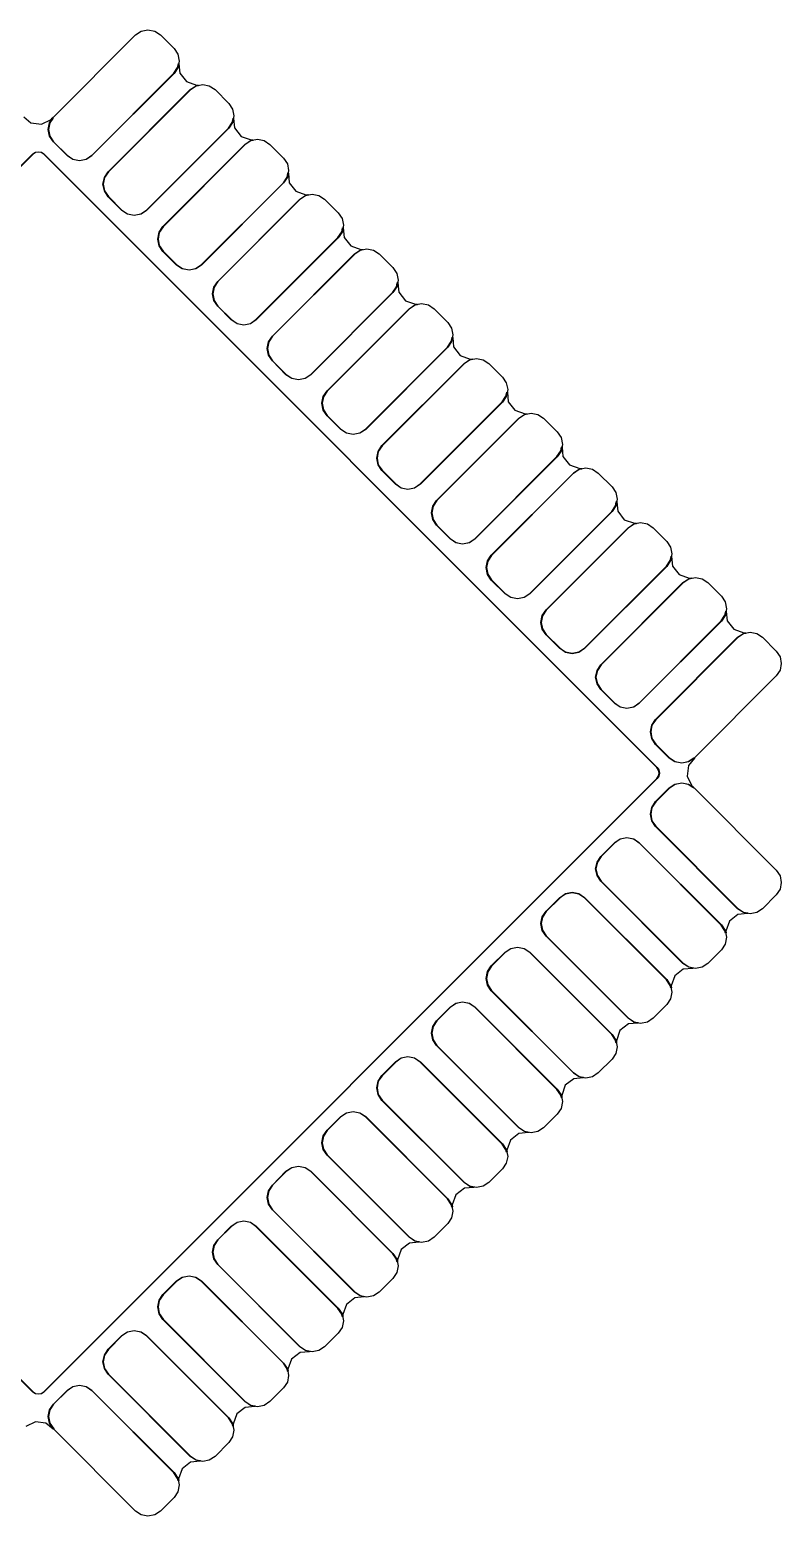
# Model space of a CAD drawing. Extents: x -27 to 356, y -111 to 35.
# Drawn here: x 259.37 to 264.22, y 18.73 to 28.32 of the extents above; entities that cross this region are included whole.
import ezdxf

# ---------------------------------------------------------------- set-up
doc = ezdxf.new("R2010")
doc.units = 0
doc.layers.add('BLACK', color=7, linetype='CONTINUOUS')

msp = doc.modelspace()

# ---------------------------------------------------------------- linework, layer by layer
at = {"layer": 'BLACK', "linetype": 'CONTINUOUS'}
for p, q in [((260.049, 28.2898), (260.086, 28.3144)), ((260.086, 28.3144), (260.129, 28.3231)), ((260.129, 28.3231), (260.173, 28.3144)), ((260.173, 28.3144), (260.21, 28.2898)), ((259.519, 27.7595), (260.049, 28.2898)), ((260.21, 28.2898), (260.298, 28.2014)), ((260.298, 28.2014), (260.323, 28.1646)), ((260.323, 28.1646), (260.331, 28.1212)), ((260.331, 28.1212), (260.323, 28.0778)), ((259.767, 27.5122), (260.297, 28.0422)), ((260.298, 28.0409), (259.768, 27.5106)), ((260.297, 28.0422), (260.321, 28.0785)), ((260.323, 28.0778), (260.298, 28.0409)), ((260.321, 28.0785), (260.326, 28.1042)), ((260.326, 28.1042), (260.327, 28.1057)), ((260.327, 28.1057), (260.329, 28.1053)), ((260.329, 28.1053), (260.33, 28.104)), ((260.33, 28.104), (260.335, 28.0429)), ((260.335, 28.0429), (260.378, 27.9882)), ((259.872, 27.406), (260.403, 27.9363)), ((260.404, 27.9347), (259.874, 27.4047)), ((260.378, 27.9882), (260.443, 27.9651)), ((260.403, 27.9363), (260.44, 27.9609)), ((260.44, 27.959), (260.404, 27.9347)), ((260.44, 27.9609), (260.483, 27.9695)), ((260.455, 27.962), (260.44, 27.959)), ((260.443, 27.9651), (260.455, 27.9659)), ((260.455, 27.9659), (260.457, 27.9651)), ((260.457, 27.9631), (260.455, 27.962)), ((260.457, 27.9651), (260.457, 27.9631)), ((260.483, 27.9695), (260.526, 27.9609)), ((260.526, 27.9609), (260.563, 27.9363)), ((260.563, 27.9363), (260.652, 27.8479)), ((260.652, 27.8479), (260.676, 27.8111)), ((259.327, 27.7614), (259.373, 27.723)), ((259.442, 27.7144), (259.505, 27.7444)), ((259.494, 27.7227), (259.519, 27.7595)), ((259.515, 27.7506), (259.496, 27.7219)), ((259.505, 27.7444), (259.512, 27.753)), ((259.512, 27.753), (259.514, 27.7537)), ((259.514, 27.7537), (259.516, 27.7524)), ((259.516, 27.7524), (259.515, 27.7506)), ((260.674, 27.725), (260.679, 27.7506)), ((260.676, 27.8111), (260.685, 27.7676)), ((260.685, 27.7676), (260.676, 27.7242)), ((260.679, 27.7506), (260.681, 27.7521)), ((260.681, 27.7521), (260.683, 27.7518)), ((260.683, 27.7518), (260.683, 27.7504)), ((260.683, 27.7504), (260.689, 27.6893)), ((259.373, 27.723), (259.442, 27.7144)), ((259.486, 27.6793), (259.494, 27.7227)), ((259.494, 27.6358), (259.486, 27.6793)), ((259.496, 27.7219), (259.488, 27.6793)), ((259.488, 27.6793), (259.496, 27.6366)), ((260.12, 27.1586), (260.65, 27.6887)), ((260.652, 27.6874), (260.121, 27.1571)), ((260.65, 27.6887), (260.674, 27.725)), ((260.676, 27.7242), (260.652, 27.6874)), ((260.689, 27.6893), (260.731, 27.6347)), ((259.519, 27.599), (259.494, 27.6358)), ((259.496, 27.6366), (259.52, 27.6003)), ((259.607, 27.5106), (259.519, 27.599)), ((259.52, 27.6003), (259.609, 27.5122)), ((260.226, 27.0524), (260.756, 27.5827)), ((260.758, 27.5812), (260.228, 27.0511)), ((260.731, 27.6347), (260.797, 27.6116)), ((260.756, 27.5827), (260.793, 27.6073)), ((260.794, 27.6055), (260.758, 27.5812)), ((260.793, 27.6073), (260.837, 27.616)), ((260.809, 27.6084), (260.794, 27.6055)), ((260.797, 27.6116), (260.808, 27.6124)), ((260.808, 27.6124), (260.81, 27.6115)), ((260.81, 27.6095), (260.809, 27.6084)), ((260.81, 27.6115), (260.81, 27.6095)), ((260.837, 27.616), (260.88, 27.6073)), ((260.88, 27.6073), (260.917, 27.5827)), ((260.917, 27.5827), (261.005, 27.4943)), ((255.427, 23.5611), (259.386, 27.5209)), ((259.388, 27.5193), (255.428, 23.5598)), ((259.386, 27.5209), (259.403, 27.5319)), ((259.404, 27.53), (259.388, 27.5193)), ((259.403, 27.5319), (259.422, 27.5358)), ((259.422, 27.5338), (259.404, 27.53)), ((259.422, 27.5358), (259.442, 27.5319)), ((259.441, 27.53), (259.422, 27.5338)), ((259.457, 27.5193), (259.441, 27.53)), ((259.442, 27.5319), (259.458, 27.5209)), ((263.417, 23.5598), (259.457, 27.5193)), ((259.458, 27.5209), (263.418, 23.5611)), ((259.644, 27.486), (259.607, 27.5106)), ((259.609, 27.5122), (259.645, 27.4879)), ((259.688, 27.4774), (259.644, 27.486)), ((259.645, 27.4879), (259.688, 27.4794)), ((259.688, 27.4794), (259.73, 27.4879)), ((259.731, 27.486), (259.688, 27.4774)), ((259.73, 27.4879), (259.767, 27.5122)), ((259.768, 27.5106), (259.731, 27.486)), ((261.005, 27.4943), (261.03, 27.4575)), ((261.03, 27.4575), (261.038, 27.4141)), ((259.839, 27.3257), (259.848, 27.3691)), ((259.85, 27.3684), (259.841, 27.3257)), ((259.848, 27.3691), (259.872, 27.406)), ((259.874, 27.4047), (259.85, 27.3684)), ((261.004, 27.3351), (261.028, 27.3714)), ((261.03, 27.3707), (261.005, 27.3338)), ((261.028, 27.3714), (261.033, 27.3971)), ((261.038, 27.4141), (261.03, 27.3707)), ((261.033, 27.3971), (261.034, 27.3986)), ((261.034, 27.3986), (261.036, 27.3982)), ((261.036, 27.3982), (261.037, 27.3969)), ((261.037, 27.3969), (261.042, 27.3358)), ((259.848, 27.2823), (259.839, 27.3257)), ((259.841, 27.3257), (259.85, 27.283)), ((259.872, 27.2454), (259.848, 27.2823)), ((259.85, 27.283), (259.874, 27.2467)), ((260.474, 26.8051), (261.004, 27.3351)), ((261.005, 27.3338), (260.475, 26.8035)), ((261.042, 27.3358), (261.085, 27.2811)), ((261.085, 27.2811), (261.15, 27.258)), ((261.11, 27.2292), (261.147, 27.2538)), ((261.147, 27.2538), (261.19, 27.2624)), ((261.162, 27.2549), (261.147, 27.2519)), ((261.15, 27.258), (261.162, 27.2588)), ((261.162, 27.2588), (261.164, 27.2579)), ((261.164, 27.256), (261.162, 27.2549)), ((261.164, 27.2579), (261.164, 27.256)), ((261.19, 27.2624), (261.234, 27.2538)), ((261.234, 27.2538), (261.27, 27.2292)), ((259.961, 27.1571), (259.872, 27.2454)), ((259.874, 27.2467), (259.962, 27.1586)), ((259.962, 27.1586), (259.998, 27.1343)), ((260.084, 27.1343), (260.12, 27.1586)), ((260.58, 26.6988), (261.11, 27.2292)), ((261.111, 27.2276), (260.581, 26.6976)), ((261.147, 27.2519), (261.111, 27.2276)), ((261.27, 27.2292), (261.359, 27.1408)), ((259.998, 27.1324), (259.961, 27.1571)), ((259.998, 27.1343), (260.041, 27.1258)), ((260.041, 27.1238), (259.998, 27.1324)), ((260.041, 27.1258), (260.084, 27.1343)), ((260.085, 27.1324), (260.041, 27.1238)), ((260.121, 27.1571), (260.085, 27.1324)), ((261.359, 27.1408), (261.383, 27.104)), ((261.383, 27.104), (261.392, 27.0605)), ((260.193, 26.9721), (260.201, 27.0156)), ((260.201, 26.9287), (260.193, 26.9721)), ((260.203, 27.0148), (260.195, 26.9721)), ((260.195, 26.9721), (260.203, 26.9295)), ((260.201, 27.0156), (260.226, 27.0524)), ((260.228, 27.0511), (260.203, 27.0148)), ((260.827, 26.4515), (261.357, 26.9816)), ((261.359, 26.9803), (260.828, 26.4499)), ((261.357, 26.9816), (261.382, 27.0179)), ((261.383, 27.0171), (261.359, 26.9803)), ((261.382, 27.0179), (261.387, 27.0435)), ((261.392, 27.0605), (261.383, 27.0171)), ((261.387, 27.0435), (261.388, 27.045)), ((261.388, 27.045), (261.39, 27.0446)), ((261.39, 27.0446), (261.391, 27.0433)), ((261.391, 27.0433), (261.396, 26.9822)), ((261.396, 26.9822), (261.439, 26.9276)), ((260.226, 26.8919), (260.201, 26.9287)), ((260.203, 26.9295), (260.228, 26.8932)), ((260.314, 26.8035), (260.226, 26.8919)), ((260.228, 26.8932), (260.316, 26.8051)), ((260.933, 26.3453), (261.463, 26.8756)), ((261.465, 26.8741), (260.935, 26.344)), ((261.439, 26.9276), (261.504, 26.9045)), ((261.463, 26.8756), (261.5, 26.9002)), ((261.501, 26.8983), (261.465, 26.8741)), ((261.5, 26.9002), (261.544, 26.9089)), ((261.516, 26.9013), (261.501, 26.8983)), ((261.504, 26.9045), (261.515, 26.9053)), ((261.515, 26.9053), (261.517, 26.9044)), ((261.517, 26.9024), (261.516, 26.9013)), ((261.517, 26.9044), (261.517, 26.9024)), ((261.544, 26.9089), (261.587, 26.9002)), ((261.587, 26.9002), (261.624, 26.8756)), ((261.624, 26.8756), (261.712, 26.7872)), ((260.351, 26.7789), (260.314, 26.8035)), ((260.316, 26.8051), (260.352, 26.7808)), ((260.395, 26.7703), (260.351, 26.7789)), ((260.352, 26.7808), (260.395, 26.7723)), ((260.395, 26.7723), (260.437, 26.7808)), ((260.438, 26.7789), (260.395, 26.7703)), ((260.437, 26.7808), (260.474, 26.8051)), ((260.475, 26.8035), (260.438, 26.7789)), ((261.712, 26.7872), (261.737, 26.7504)), ((260.555, 26.662), (260.58, 26.6988)), ((260.581, 26.6976), (260.557, 26.6612)), ((261.735, 26.6643), (261.74, 26.69)), ((261.737, 26.7504), (261.746, 26.707)), ((261.746, 26.707), (261.737, 26.6635)), ((261.74, 26.69), (261.741, 26.6915)), ((261.741, 26.6915), (261.743, 26.6911)), ((261.743, 26.6911), (261.744, 26.6898)), ((261.744, 26.6898), (261.75, 26.6287)), ((260.546, 26.6186), (260.555, 26.662)), ((260.555, 26.5752), (260.546, 26.6186)), ((260.557, 26.6612), (260.548, 26.6186)), ((260.548, 26.6186), (260.557, 26.5759)), ((261.181, 26.0979), (261.711, 26.628)), ((261.712, 26.6267), (261.182, 26.0964)), ((261.711, 26.628), (261.735, 26.6643)), ((261.737, 26.6635), (261.712, 26.6267)), ((261.75, 26.6287), (261.792, 26.574)), ((260.58, 26.5383), (260.555, 26.5752)), ((260.557, 26.5759), (260.581, 26.5396)), ((260.668, 26.4499), (260.58, 26.5383)), ((260.581, 26.5396), (260.669, 26.4515)), ((261.287, 25.9917), (261.817, 26.5221)), ((261.818, 26.5205), (261.288, 25.9905)), ((261.792, 26.574), (261.858, 26.5509)), ((261.817, 26.5221), (261.854, 26.5467)), ((261.855, 26.5448), (261.818, 26.5205)), ((261.854, 26.5467), (261.897, 26.5553)), ((261.87, 26.5478), (261.855, 26.5448)), ((261.858, 26.5509), (261.869, 26.5517)), ((261.869, 26.5517), (261.871, 26.5508)), ((261.871, 26.5488), (261.87, 26.5478)), ((261.871, 26.5508), (261.871, 26.5488)), ((261.897, 26.5553), (261.941, 26.5467)), ((261.941, 26.5467), (261.978, 26.5221)), ((261.978, 26.5221), (262.066, 26.4337)), ((260.705, 26.4253), (260.668, 26.4499)), ((260.669, 26.4515), (260.706, 26.4272)), ((260.748, 26.4167), (260.705, 26.4253)), ((260.706, 26.4272), (260.748, 26.4187)), ((260.748, 26.4187), (260.791, 26.4272)), ((260.792, 26.4253), (260.748, 26.4167)), ((260.791, 26.4272), (260.827, 26.4515)), ((260.828, 26.4499), (260.792, 26.4253)), ((262.066, 26.4337), (262.09, 26.3969)), ((262.09, 26.3969), (262.099, 26.3534)), ((260.9, 26.265), (260.909, 26.3085)), ((260.91, 26.3077), (260.902, 26.265)), ((260.909, 26.3085), (260.933, 26.3453)), ((260.935, 26.344), (260.91, 26.3077)), ((262.064, 26.2744), (262.089, 26.3108)), ((262.09, 26.31), (262.066, 26.2732)), ((262.089, 26.3108), (262.094, 26.3364)), ((262.099, 26.3534), (262.09, 26.31)), ((262.094, 26.3364), (262.095, 26.3379)), ((262.095, 26.3379), (262.097, 26.3375)), ((262.097, 26.3375), (262.098, 26.3362)), ((262.098, 26.3362), (262.103, 26.2751)), ((260.909, 26.2216), (260.9, 26.265)), ((260.902, 26.265), (260.91, 26.2224)), ((260.933, 26.1848), (260.909, 26.2216)), ((260.91, 26.2224), (260.935, 26.1861)), ((261.534, 25.7444), (262.064, 26.2744)), ((262.066, 26.2732), (261.536, 25.7428)), ((262.103, 26.2751), (262.146, 26.2204)), ((262.146, 26.2204), (262.211, 26.1973)), ((262.207, 26.1931), (262.251, 26.2018)), ((262.211, 26.1973), (262.223, 26.1982)), ((262.223, 26.1982), (262.224, 26.1973)), ((262.251, 26.2018), (262.294, 26.1931)), ((261.021, 26.0964), (260.933, 26.1848)), ((260.935, 26.1861), (261.023, 26.0979)), ((261.64, 25.6382), (262.171, 26.1685)), ((262.172, 26.167), (261.642, 25.6369)), ((262.171, 26.1685), (262.207, 26.1931)), ((262.208, 26.1912), (262.172, 26.167)), ((262.223, 26.1942), (262.208, 26.1912)), ((262.224, 26.1953), (262.223, 26.1942)), ((262.224, 26.1973), (262.224, 26.1953)), ((262.294, 26.1931), (262.331, 26.1685)), ((262.331, 26.1685), (262.419, 26.0801)), ((261.058, 26.0718), (261.021, 26.0964)), ((261.023, 26.0979), (261.059, 26.0737)), ((261.102, 26.0632), (261.058, 26.0718)), ((261.059, 26.0737), (261.102, 26.0652)), ((261.102, 26.0652), (261.144, 26.0737)), ((261.145, 26.0718), (261.102, 26.0632)), ((261.144, 26.0737), (261.181, 26.0979)), ((261.182, 26.0964), (261.145, 26.0718)), ((262.419, 26.0801), (262.444, 26.0433)), ((262.444, 26.0433), (262.453, 25.9999)), ((261.253, 25.9115), (261.262, 25.9549)), ((261.262, 25.8681), (261.253, 25.9115)), ((261.264, 25.9541), (261.255, 25.9115)), ((261.255, 25.9115), (261.264, 25.8688)), ((261.262, 25.9549), (261.287, 25.9917)), ((261.288, 25.9905), (261.264, 25.9541)), ((261.888, 25.3908), (262.418, 25.9209)), ((262.419, 25.9196), (261.889, 25.3893)), ((262.418, 25.9209), (262.442, 25.9572)), ((262.444, 25.9564), (262.419, 25.9196)), ((262.442, 25.9572), (262.447, 25.9829)), ((262.453, 25.9999), (262.444, 25.9564)), ((262.447, 25.9829), (262.449, 25.9844)), ((262.449, 25.9844), (262.451, 25.984)), ((262.451, 25.984), (262.451, 25.9827)), ((262.451, 25.9827), (262.457, 25.9216)), ((262.457, 25.9216), (262.499, 25.8669)), ((261.287, 25.8312), (261.262, 25.8681)), ((261.264, 25.8688), (261.288, 25.8325)), ((261.375, 25.7428), (261.287, 25.8312)), ((261.288, 25.8325), (261.376, 25.7444)), ((261.994, 25.2846), (262.524, 25.815)), ((262.499, 25.8669), (262.565, 25.8438)), ((262.524, 25.815), (262.561, 25.8396)), ((262.562, 25.8377), (262.525, 25.8134)), ((262.561, 25.8396), (262.604, 25.8482)), ((262.577, 25.8407), (262.562, 25.8377)), ((262.565, 25.8438), (262.576, 25.8446)), ((262.576, 25.8446), (262.578, 25.8437)), ((262.578, 25.8417), (262.577, 25.8407)), ((262.578, 25.8437), (262.578, 25.8417)), ((262.604, 25.8482), (262.648, 25.8396)), ((262.648, 25.8396), (262.685, 25.815)), ((262.685, 25.815), (262.773, 25.7266)), ((261.412, 25.7182), (261.375, 25.7428)), ((261.376, 25.7444), (261.413, 25.7201)), ((261.455, 25.7096), (261.412, 25.7182)), ((261.413, 25.7201), (261.455, 25.7116)), ((261.455, 25.7116), (261.498, 25.7201)), ((261.499, 25.7182), (261.455, 25.7096)), ((261.498, 25.7201), (261.534, 25.7444)), ((261.536, 25.7428), (261.499, 25.7182)), ((262.525, 25.8134), (261.995, 25.2834)), ((262.773, 25.7266), (262.798, 25.6898)), ((261.616, 25.6014), (261.64, 25.6382)), ((261.642, 25.6369), (261.617, 25.6006)), ((262.796, 25.6037), (262.801, 25.6293)), ((262.798, 25.6898), (262.806, 25.6463)), ((262.806, 25.6463), (262.798, 25.6029)), ((262.801, 25.6293), (262.802, 25.6308)), ((262.802, 25.6308), (262.804, 25.6304)), ((262.804, 25.6304), (262.805, 25.6291)), ((262.805, 25.6291), (262.81, 25.568)), ((261.607, 25.5579), (261.616, 25.6014)), ((261.616, 25.5145), (261.607, 25.5579)), ((261.617, 25.6006), (261.609, 25.5579)), ((261.609, 25.5579), (261.617, 25.5153)), ((262.241, 25.0373), (262.771, 25.5673)), ((262.773, 25.5661), (262.243, 25.0357)), ((262.771, 25.5673), (262.796, 25.6037)), ((262.798, 25.6029), (262.773, 25.5661)), ((262.81, 25.568), (262.853, 25.5133)), ((261.64, 25.4777), (261.616, 25.5145)), ((261.617, 25.5153), (261.642, 25.4789)), ((261.729, 25.3893), (261.64, 25.4777)), ((261.642, 25.4789), (261.73, 25.3908)), ((262.347, 24.9311), (262.878, 25.4614)), ((262.879, 25.4599), (262.349, 24.9298)), ((262.853, 25.5133), (262.918, 25.4902)), ((262.878, 25.4614), (262.914, 25.486)), ((262.915, 25.4841), (262.879, 25.4599)), ((262.914, 25.486), (262.958, 25.4947)), ((262.93, 25.4871), (262.915, 25.4841)), ((262.918, 25.4902), (262.93, 25.4911)), ((262.93, 25.4911), (262.931, 25.4902)), ((262.932, 25.4882), (262.93, 25.4871)), ((262.931, 25.4902), (262.932, 25.4882)), ((262.958, 25.4947), (263.001, 25.486)), ((263.001, 25.486), (263.038, 25.4614)), ((263.038, 25.4614), (263.127, 25.373)), ((261.765, 25.3647), (261.729, 25.3893)), ((261.73, 25.3908), (261.766, 25.3666)), ((261.809, 25.356), (261.765, 25.3647)), ((261.766, 25.3666), (261.809, 25.3581)), ((261.809, 25.3581), (261.852, 25.3666)), ((261.852, 25.3647), (261.809, 25.356)), ((261.852, 25.3666), (261.888, 25.3908)), ((261.889, 25.3893), (261.852, 25.3647)), ((263.127, 25.373), (263.151, 25.3362)), ((263.151, 25.3362), (263.16, 25.2928)), ((261.961, 25.2044), (261.969, 25.2478)), ((261.971, 25.247), (261.963, 25.2044)), ((261.969, 25.2478), (261.994, 25.2846)), ((261.995, 25.2834), (261.971, 25.247)), ((263.125, 25.2138), (263.149, 25.2501)), ((263.151, 25.2493), (263.127, 25.2125)), ((263.149, 25.2501), (263.154, 25.2758)), ((263.16, 25.2928), (263.151, 25.2493)), ((263.154, 25.2758), (263.156, 25.2773)), ((263.156, 25.2773), (263.158, 25.2769)), ((263.158, 25.2769), (263.158, 25.2756)), ((263.158, 25.2756), (263.164, 25.2145)), ((261.969, 25.1609), (261.961, 25.2044)), ((261.963, 25.2044), (261.971, 25.1617)), ((261.994, 25.1241), (261.969, 25.1609)), ((261.971, 25.1617), (261.995, 25.1254)), ((262.595, 24.6837), (263.125, 25.2138)), ((263.127, 25.2125), (262.596, 24.6822)), ((263.164, 25.2145), (263.206, 25.1598)), ((263.206, 25.1598), (263.272, 25.1367)), ((262.082, 25.0357), (261.994, 25.1241)), ((261.995, 25.1254), (262.083, 25.0373)), ((262.701, 24.5775), (263.231, 25.1079)), ((263.232, 25.1063), (262.702, 24.5763)), ((263.231, 25.1079), (263.268, 25.1325)), ((263.269, 25.1306), (263.232, 25.1063)), ((263.268, 25.1325), (263.311, 25.1411)), ((263.284, 25.1335), (263.269, 25.1306)), ((263.272, 25.1367), (263.283, 25.1375)), ((263.283, 25.1375), (263.285, 25.1366)), ((263.285, 25.1346), (263.284, 25.1335)), ((263.285, 25.1366), (263.285, 25.1346)), ((263.311, 25.1411), (263.355, 25.1325)), ((263.355, 25.1325), (263.392, 25.1079)), ((263.392, 25.1079), (263.48, 25.0195)), ((262.119, 25.0111), (262.082, 25.0357)), ((262.083, 25.0373), (262.12, 25.013)), ((262.162, 25.0025), (262.119, 25.0111)), ((262.12, 25.013), (262.162, 25.0045)), ((262.162, 25.0045), (262.205, 25.013)), ((262.206, 25.0111), (262.162, 25.0025)), ((262.205, 25.013), (262.241, 25.0373)), ((262.243, 25.0357), (262.206, 25.0111)), ((263.48, 25.0195), (263.505, 24.9826)), ((263.505, 24.9826), (263.513, 24.9392)), ((262.314, 24.8508), (262.323, 24.8943)), ((262.325, 24.8935), (262.316, 24.8508)), ((262.323, 24.8943), (262.347, 24.9311)), ((262.349, 24.9298), (262.325, 24.8935)), ((262.949, 24.3302), (263.479, 24.8602)), ((263.48, 24.859), (262.95, 24.3286)), ((263.479, 24.8602), (263.503, 24.8966)), ((263.505, 24.8958), (263.48, 24.859)), ((263.503, 24.8966), (263.508, 24.9222)), ((263.513, 24.9392), (263.505, 24.8958)), ((263.508, 24.9222), (263.509, 24.9237)), ((263.509, 24.9237), (263.511, 24.9233)), ((263.511, 24.9233), (263.512, 24.922)), ((263.512, 24.922), (263.517, 24.8609)), ((263.517, 24.8609), (263.56, 24.8062)), ((262.323, 24.8074), (262.314, 24.8508)), ((262.316, 24.8508), (262.325, 24.8082)), ((262.347, 24.7706), (262.323, 24.8074)), ((262.325, 24.8082), (262.349, 24.7718)), ((262.436, 24.6822), (262.347, 24.7706)), ((262.349, 24.7718), (262.437, 24.6837)), ((263.56, 24.8062), (263.625, 24.7831)), ((263.585, 24.7543), (263.622, 24.7789)), ((263.622, 24.777), (263.586, 24.7528)), ((263.622, 24.7789), (263.665, 24.7875)), ((263.637, 24.78), (263.622, 24.777)), ((263.625, 24.7831), (263.637, 24.7839)), ((263.637, 24.7839), (263.639, 24.7831)), ((263.639, 24.7811), (263.637, 24.78)), ((263.639, 24.7831), (263.639, 24.7811)), ((263.665, 24.7875), (263.708, 24.7789)), ((263.708, 24.7789), (263.745, 24.7543)), ((262.473, 24.6576), (262.436, 24.6822)), ((262.437, 24.6837), (262.473, 24.6595)), ((262.559, 24.6595), (262.595, 24.6837)), ((262.596, 24.6822), (262.559, 24.6576)), ((263.054, 24.224), (263.585, 24.7543)), ((263.586, 24.7528), (263.056, 24.2227)), ((263.745, 24.7543), (263.834, 24.6659)), ((263.834, 24.6659), (263.858, 24.6291)), ((262.473, 24.6595), (262.516, 24.651)), ((262.516, 24.6489), (262.473, 24.6576)), ((262.516, 24.651), (262.559, 24.6595)), ((262.559, 24.6576), (262.516, 24.6489)), ((262.676, 24.5407), (262.701, 24.5775)), ((262.702, 24.5763), (262.678, 24.5399)), ((263.856, 24.543), (263.861, 24.5687)), ((263.858, 24.6291), (263.867, 24.5857)), ((263.867, 24.5857), (263.858, 24.5422)), ((263.861, 24.5687), (263.863, 24.5702)), ((263.863, 24.5702), (263.865, 24.5698)), ((263.865, 24.5698), (263.865, 24.5684)), ((263.865, 24.5684), (263.871, 24.5074)), ((262.668, 24.4973), (262.676, 24.5407)), ((262.676, 24.4538), (262.668, 24.4973)), ((262.678, 24.5399), (262.67, 24.4973)), ((262.67, 24.4973), (262.678, 24.4546)), ((263.302, 23.9766), (263.832, 24.5067)), ((263.834, 24.5054), (263.303, 23.9751)), ((263.832, 24.5067), (263.856, 24.543)), ((263.858, 24.5422), (263.834, 24.5054)), ((263.871, 24.5074), (263.913, 24.4527)), ((262.701, 24.417), (262.676, 24.4538)), ((262.678, 24.4546), (262.702, 24.4183)), ((262.789, 24.3286), (262.701, 24.417)), ((262.702, 24.4183), (262.791, 24.3302)), ((263.408, 23.8704), (263.938, 24.4008)), ((263.94, 24.3992), (263.41, 23.8691)), ((263.913, 24.4527), (263.979, 24.4296)), ((263.938, 24.4008), (263.975, 24.4254)), ((263.976, 24.4235), (263.94, 24.3992)), ((263.975, 24.4254), (264.019, 24.434)), ((263.991, 24.4264), (263.976, 24.4235)), ((263.979, 24.4296), (263.99, 24.4304)), ((263.99, 24.4304), (263.992, 24.4295)), ((263.992, 24.4275), (263.991, 24.4264)), ((263.992, 24.4295), (263.992, 24.4275)), ((264.019, 24.434), (264.062, 24.4254)), ((264.062, 24.4254), (264.099, 24.4008)), ((264.099, 24.4008), (264.187, 24.3124)), ((262.826, 24.304), (262.789, 24.3286)), ((262.791, 24.3302), (262.827, 24.3059)), ((262.87, 24.2954), (262.826, 24.304)), ((262.827, 24.3059), (262.87, 24.2974)), ((262.87, 24.2974), (262.912, 24.3059)), ((262.913, 24.304), (262.87, 24.2954)), ((262.912, 24.3059), (262.949, 24.3302)), ((262.95, 24.3286), (262.913, 24.304)), ((264.187, 24.3124), (264.212, 24.2755)), ((263.021, 24.1437), (263.03, 24.1872)), ((263.032, 24.1864), (263.023, 24.1437)), ((263.03, 24.1872), (263.054, 24.224)), ((263.056, 24.2227), (263.032, 24.1864)), ((264.212, 24.1887), (264.187, 24.1518)), ((264.212, 24.2755), (264.22, 24.2321)), ((264.22, 24.2321), (264.212, 24.1887)), ((263.03, 24.1003), (263.021, 24.1437)), ((263.023, 24.1437), (263.032, 24.1011)), ((263.054, 24.0635), (263.03, 24.1003)), ((263.032, 24.1011), (263.056, 24.0647)), ((264.187, 24.1518), (263.657, 23.6215)), ((263.143, 23.9751), (263.054, 24.0635)), ((263.056, 24.0647), (263.144, 23.9766)), ((263.18, 23.9505), (263.143, 23.9751)), ((263.144, 23.9766), (263.18, 23.9524)), ((263.18, 23.9524), (263.223, 23.9439)), ((263.223, 23.9418), (263.18, 23.9505)), ((263.223, 23.9439), (263.266, 23.9524)), ((263.267, 23.9505), (263.223, 23.9418)), ((263.266, 23.9524), (263.302, 23.9766)), ((263.303, 23.9751), (263.267, 23.9505)), ((263.375, 23.7902), (263.383, 23.8336)), ((263.385, 23.8328), (263.377, 23.7902)), ((263.383, 23.8336), (263.408, 23.8704)), ((263.41, 23.8691), (263.385, 23.8328)), ((263.383, 23.7467), (263.375, 23.7902)), ((263.377, 23.7902), (263.385, 23.7475)), ((263.408, 23.7099), (263.383, 23.7467)), ((263.385, 23.7475), (263.41, 23.7112)), ((263.496, 23.6215), (263.408, 23.7099)), ((263.41, 23.7112), (263.498, 23.6231)), ((263.533, 23.5969), (263.496, 23.6215)), ((263.498, 23.6231), (263.534, 23.5988)), ((263.619, 23.5988), (263.656, 23.6232)), ((263.657, 23.6215), (263.62, 23.5969)), ((263.659, 23.6199), (263.62, 23.5741)), ((263.656, 23.6232), (263.658, 23.6233)), ((263.658, 23.6233), (263.658, 23.6229)), ((263.658, 23.6229), (263.659, 23.6226)), ((263.659, 23.6226), (263.659, 23.6207)), ((263.659, 23.6207), (263.659, 23.6199)), ((263.427, 23.5437), (263.417, 23.5598)), ((263.418, 23.5611), (263.429, 23.5445)), ((263.431, 23.525), (263.427, 23.5437)), ((263.427, 23.5063), (263.431, 23.525)), ((263.429, 23.5445), (263.433, 23.525)), ((263.433, 23.525), (263.429, 23.5055)), ((263.577, 23.5883), (263.533, 23.5969)), ((263.534, 23.5988), (263.577, 23.5903)), ((263.577, 23.5903), (263.619, 23.5988)), ((263.62, 23.5969), (263.577, 23.5883)), ((263.62, 23.5741), (263.612, 23.5053)), ((259.386, 19.5291), (255.427, 23.4889)), ((255.428, 23.4902), (259.388, 19.5307)), ((259.457, 19.5307), (263.417, 23.4902)), ((263.418, 23.4889), (259.458, 19.5291)), ((263.408, 23.3401), (263.496, 23.4285)), ((263.498, 23.4269), (263.41, 23.3388)), ((263.417, 23.4902), (263.427, 23.5063)), ((263.429, 23.5055), (263.418, 23.4889)), ((263.496, 23.4285), (263.533, 23.4531)), ((263.534, 23.4512), (263.498, 23.4269)), ((263.533, 23.4531), (263.577, 23.4617)), ((263.577, 23.4597), (263.534, 23.4512)), ((263.577, 23.4617), (263.62, 23.4531)), ((263.619, 23.4512), (263.577, 23.4597)), ((263.612, 23.5053), (263.642, 23.4427)), ((263.648, 23.432), (263.619, 23.4512)), ((263.62, 23.4531), (263.657, 23.4285)), ((263.642, 23.4427), (263.65, 23.4352)), ((263.65, 23.4318), (263.648, 23.432)), ((263.65, 23.4352), (263.651, 23.4333)), ((263.651, 23.4333), (263.65, 23.4318)), ((263.657, 23.4285), (264.187, 22.8981)), ((263.383, 23.3033), (263.408, 23.3401)), ((263.41, 23.3388), (263.385, 23.3025)), ((263.375, 23.2598), (263.383, 23.3033)), ((263.383, 23.2164), (263.375, 23.2598)), ((263.385, 23.3025), (263.377, 23.2598)), ((263.377, 23.2598), (263.385, 23.2172)), ((263.408, 23.1796), (263.383, 23.2164)), ((263.385, 23.2172), (263.41, 23.1809)), ((263.938, 22.6492), (263.408, 23.1796)), ((263.41, 23.1809), (263.94, 22.6508)), ((263.054, 22.9865), (263.143, 23.0749)), ((263.144, 23.0734), (263.056, 22.9853)), ((263.143, 23.0749), (263.18, 23.0995)), ((263.18, 23.0976), (263.144, 23.0734)), ((263.18, 23.0995), (263.223, 23.1082)), ((263.223, 23.1061), (263.18, 23.0976)), ((263.223, 23.1082), (263.267, 23.0995)), ((263.266, 23.0976), (263.223, 23.1061)), ((263.302, 23.0734), (263.266, 23.0976)), ((263.267, 23.0995), (263.303, 23.0749)), ((263.832, 22.5433), (263.302, 23.0734)), ((263.303, 23.0749), (263.834, 22.5446)), ((263.021, 22.9063), (263.03, 22.9497)), ((263.032, 22.9489), (263.023, 22.9063)), ((263.03, 22.9497), (263.054, 22.9865)), ((263.056, 22.9853), (263.032, 22.9489)), ((263.03, 22.8628), (263.021, 22.9063)), ((263.023, 22.9063), (263.032, 22.8636)), ((263.054, 22.826), (263.03, 22.8628)), ((263.032, 22.8636), (263.056, 22.8273)), ((264.187, 22.8981), (264.212, 22.8613)), ((264.212, 22.8613), (264.22, 22.8179)), ((262.789, 22.7214), (262.826, 22.746)), ((262.827, 22.7441), (262.791, 22.7198)), ((262.826, 22.746), (262.87, 22.7546)), ((262.87, 22.7526), (262.827, 22.7441)), ((262.87, 22.7546), (262.913, 22.746)), ((262.912, 22.7441), (262.87, 22.7526)), ((262.949, 22.7198), (262.912, 22.7441)), ((262.913, 22.746), (262.95, 22.7214)), ((263.585, 22.2957), (263.054, 22.826)), ((263.056, 22.8273), (263.586, 22.2972)), ((264.212, 22.7745), (264.187, 22.7376)), ((264.22, 22.8179), (264.212, 22.7745)), ((262.701, 22.633), (262.789, 22.7214)), ((262.791, 22.7198), (262.702, 22.6317)), ((263.479, 22.1898), (262.949, 22.7198)), ((262.95, 22.7214), (263.48, 22.191)), ((263.975, 22.6246), (263.938, 22.6492)), ((263.94, 22.6508), (263.976, 22.6265)), ((264.099, 22.6492), (264.062, 22.6246)), ((264.187, 22.7376), (264.099, 22.6492)), ((262.668, 22.5527), (262.676, 22.5962)), ((262.676, 22.5093), (262.668, 22.5527)), ((262.678, 22.5954), (262.67, 22.5527)), ((262.67, 22.5527), (262.678, 22.5101)), ((262.676, 22.5962), (262.701, 22.633)), ((262.702, 22.6317), (262.678, 22.5954)), ((263.886, 22.5695), (263.862, 22.504)), ((263.94, 22.612), (263.886, 22.5695)), ((264.001, 22.6175), (263.94, 22.612)), ((264.019, 22.616), (263.975, 22.6246)), ((263.976, 22.6265), (264.002, 22.6214)), ((264.003, 22.6181), (264.001, 22.6175)), ((264.002, 22.6214), (264.003, 22.6201)), ((264.003, 22.6201), (264.003, 22.6181)), ((264.062, 22.6246), (264.019, 22.616)), ((262.701, 22.4725), (262.676, 22.5093)), ((262.678, 22.5101), (262.702, 22.4737)), ((263.231, 21.9421), (262.701, 22.4725)), ((262.702, 22.4737), (263.232, 21.9437)), ((263.856, 22.507), (263.832, 22.5433)), ((263.834, 22.5446), (263.858, 22.5078)), ((263.859, 22.4921), (263.856, 22.507)), ((263.858, 22.5078), (263.867, 22.4643)), ((263.867, 22.4643), (263.858, 22.4209)), ((263.86, 22.4907), (263.859, 22.4921)), ((263.862, 22.4908), (263.86, 22.4907)), ((263.862, 22.504), (263.863, 22.4926)), ((263.863, 22.4926), (263.862, 22.4908)), ((262.347, 22.2794), (262.436, 22.3678)), ((262.437, 22.3663), (262.349, 22.2782)), ((262.436, 22.3678), (262.473, 22.3924)), ((262.473, 22.3905), (262.437, 22.3663)), ((262.473, 22.3924), (262.516, 22.4011)), ((262.516, 22.399), (262.473, 22.3905)), ((262.516, 22.4011), (262.559, 22.3924)), ((262.559, 22.3905), (262.516, 22.399)), ((262.559, 22.3924), (262.596, 22.3678)), ((262.595, 22.3663), (262.559, 22.3905)), ((263.125, 21.8362), (262.595, 22.3663)), ((262.596, 22.3678), (263.127, 21.8375)), ((263.834, 22.3841), (263.745, 22.2957)), ((263.858, 22.4209), (263.834, 22.3841)), ((262.323, 22.2426), (262.347, 22.2794)), ((262.349, 22.2782), (262.325, 22.2418)), ((263.622, 22.2711), (263.585, 22.2957)), ((263.586, 22.2972), (263.622, 22.273)), ((263.648, 22.2639), (263.587, 22.2585)), ((263.622, 22.273), (263.648, 22.2679)), ((263.665, 22.2625), (263.622, 22.2711)), ((263.648, 22.2679), (263.65, 22.2666)), ((263.649, 22.2646), (263.648, 22.2639)), ((263.65, 22.2666), (263.649, 22.2646)), ((263.708, 22.2711), (263.665, 22.2625)), ((263.745, 22.2957), (263.708, 22.2711)), ((262.314, 22.1992), (262.323, 22.2426)), ((262.323, 22.1557), (262.314, 22.1992)), ((262.325, 22.2418), (262.316, 22.1992)), ((262.316, 22.1992), (262.325, 22.1565)), ((263.503, 22.1534), (263.479, 22.1898)), ((263.48, 22.191), (263.505, 22.1542)), ((263.532, 22.216), (263.509, 22.1505)), ((263.587, 22.2585), (263.532, 22.216)), ((262.347, 22.1189), (262.323, 22.1557)), ((262.325, 22.1565), (262.349, 22.1202)), ((262.878, 21.5886), (262.347, 22.1189)), ((262.349, 22.1202), (262.879, 21.5901)), ((263.506, 22.1385), (263.503, 22.1534)), ((263.505, 22.1542), (263.513, 22.1108)), ((263.513, 22.1108), (263.505, 22.0674)), ((263.507, 22.1371), (263.506, 22.1385)), ((263.509, 22.1373), (263.507, 22.1371)), ((263.509, 22.1505), (263.51, 22.1391)), ((263.51, 22.1391), (263.509, 22.1373)), ((261.994, 21.9259), (262.082, 22.0143)), ((262.083, 22.0127), (261.995, 21.9246)), ((262.082, 22.0143), (262.119, 22.0389)), ((262.12, 22.037), (262.083, 22.0127)), ((262.119, 22.0389), (262.162, 22.0475)), ((262.162, 22.0455), (262.12, 22.037)), ((262.162, 22.0475), (262.206, 22.0389)), ((262.205, 22.037), (262.162, 22.0455)), ((262.241, 22.0127), (262.205, 22.037)), ((262.206, 22.0389), (262.243, 22.0143)), ((262.771, 21.4827), (262.241, 22.0127)), ((262.243, 22.0143), (262.773, 21.4839)), ((263.48, 22.0305), (263.392, 21.9421)), ((263.505, 22.0674), (263.48, 22.0305)), ((261.961, 21.8456), (261.969, 21.8891)), ((261.971, 21.8883), (261.963, 21.8456)), ((261.969, 21.8891), (261.994, 21.9259)), ((261.995, 21.9246), (261.971, 21.8883)), ((263.233, 21.9049), (263.178, 21.8624)), ((263.268, 21.9175), (263.231, 21.9421)), ((263.232, 21.9437), (263.269, 21.9194)), ((263.294, 21.9104), (263.233, 21.9049)), ((263.311, 21.9089), (263.268, 21.9175)), ((263.269, 21.9194), (263.294, 21.9143)), ((263.294, 21.9143), (263.296, 21.913)), ((263.296, 21.911), (263.294, 21.9104)), ((263.296, 21.913), (263.296, 21.911)), ((263.355, 21.9175), (263.311, 21.9089)), ((263.392, 21.9421), (263.355, 21.9175)), ((261.969, 21.8022), (261.961, 21.8456)), ((261.963, 21.8456), (261.971, 21.803)), ((261.994, 21.7654), (261.969, 21.8022)), ((261.971, 21.803), (261.995, 21.7666)), ((263.149, 21.7999), (263.125, 21.8362)), ((263.127, 21.8375), (263.151, 21.8007)), ((263.152, 21.785), (263.149, 21.7999)), ((263.151, 21.8007), (263.16, 21.7572)), ((263.153, 21.7836), (263.152, 21.785)), ((263.155, 21.7837), (263.153, 21.7836)), ((263.178, 21.8624), (263.155, 21.7969)), ((263.155, 21.7969), (263.156, 21.7855)), ((263.156, 21.7855), (263.155, 21.7837)), ((261.765, 21.6853), (261.809, 21.694)), ((261.809, 21.6919), (261.766, 21.6834)), ((261.809, 21.694), (261.852, 21.6853)), ((261.852, 21.6834), (261.809, 21.6919)), ((262.524, 21.235), (261.994, 21.7654)), ((261.995, 21.7666), (262.525, 21.2366)), ((263.151, 21.7138), (263.127, 21.677)), ((263.16, 21.7572), (263.151, 21.7138)), ((261.64, 21.5723), (261.729, 21.6607)), ((261.73, 21.6592), (261.642, 21.571)), ((261.729, 21.6607), (261.765, 21.6853)), ((261.766, 21.6834), (261.73, 21.6592)), ((261.852, 21.6853), (261.889, 21.6607)), ((261.888, 21.6592), (261.852, 21.6834)), ((262.418, 21.1291), (261.888, 21.6592)), ((261.889, 21.6607), (262.419, 21.1304)), ((263.127, 21.677), (263.038, 21.5886)), ((261.607, 21.4921), (261.616, 21.5355)), ((261.617, 21.5347), (261.609, 21.4921)), ((261.616, 21.5355), (261.64, 21.5723)), ((261.642, 21.571), (261.617, 21.5347)), ((262.825, 21.5089), (262.802, 21.4434)), ((262.88, 21.5513), (262.825, 21.5089)), ((262.914, 21.564), (262.878, 21.5886)), ((262.879, 21.5901), (262.915, 21.5659)), ((262.941, 21.5568), (262.88, 21.5513)), ((262.958, 21.5553), (262.914, 21.564)), ((262.915, 21.5659), (262.941, 21.5608)), ((262.941, 21.5608), (262.942, 21.5594)), ((262.942, 21.5575), (262.941, 21.5568)), ((262.942, 21.5594), (262.942, 21.5575)), ((263.001, 21.564), (262.958, 21.5553)), ((263.038, 21.5886), (263.001, 21.564)), ((261.616, 21.4486), (261.607, 21.4921)), ((261.609, 21.4921), (261.617, 21.4494)), ((261.64, 21.4118), (261.616, 21.4486)), ((261.617, 21.4494), (261.642, 21.4131)), ((262.171, 20.8815), (261.64, 21.4118)), ((261.642, 21.4131), (262.172, 20.883)), ((262.796, 21.4463), (262.771, 21.4827)), ((262.773, 21.4839), (262.798, 21.4471)), ((262.799, 21.4314), (262.796, 21.4463)), ((262.798, 21.4471), (262.806, 21.4037)), ((262.806, 21.4037), (262.798, 21.3602)), ((262.8, 21.43), (262.799, 21.4314)), ((262.802, 21.4302), (262.8, 21.43)), ((262.802, 21.4434), (262.803, 21.432)), ((262.803, 21.432), (262.802, 21.4302)), ((261.287, 21.2188), (261.375, 21.3072)), ((261.376, 21.3056), (261.288, 21.2175)), ((261.375, 21.3072), (261.412, 21.3318)), ((261.413, 21.3299), (261.376, 21.3056)), ((261.412, 21.3318), (261.455, 21.3404)), ((261.455, 21.3384), (261.413, 21.3299)), ((261.455, 21.3404), (261.499, 21.3318)), ((261.498, 21.3299), (261.455, 21.3384)), ((261.534, 21.3056), (261.498, 21.3299)), ((261.499, 21.3318), (261.536, 21.3072)), ((262.064, 20.7756), (261.534, 21.3056)), ((261.536, 21.3072), (262.066, 20.7768)), ((262.773, 21.3234), (262.685, 21.235)), ((262.798, 21.3602), (262.773, 21.3234)), ((261.262, 21.1819), (261.287, 21.2188)), ((261.288, 21.2175), (261.264, 21.1812)), ((262.561, 21.2104), (262.524, 21.235)), ((262.525, 21.2366), (262.562, 21.2123)), ((262.604, 21.2018), (262.561, 21.2104)), ((262.562, 21.2123), (262.587, 21.2072)), ((262.648, 21.2104), (262.604, 21.2018)), ((262.685, 21.235), (262.648, 21.2104)), ((261.253, 21.1385), (261.262, 21.1819)), ((261.262, 21.0951), (261.253, 21.1385)), ((261.264, 21.1812), (261.255, 21.1385)), ((261.255, 21.1385), (261.264, 21.0959)), ((262.442, 21.0928), (262.418, 21.1291)), ((262.419, 21.1304), (262.444, 21.0936)), ((262.471, 21.1553), (262.448, 21.0898)), ((262.526, 21.1978), (262.471, 21.1553)), ((262.587, 21.2033), (262.526, 21.1978)), ((262.587, 21.2072), (262.589, 21.2059)), ((262.588, 21.2039), (262.587, 21.2033)), ((262.589, 21.2059), (262.588, 21.2039)), ((261.287, 21.0583), (261.262, 21.0951)), ((261.264, 21.0959), (261.288, 21.0595)), ((261.817, 20.5279), (261.287, 21.0583)), ((261.288, 21.0595), (261.818, 20.5295)), ((262.445, 21.0779), (262.442, 21.0928)), ((262.444, 21.0936), (262.453, 21.0501)), ((262.453, 21.0501), (262.444, 21.0067)), ((262.446, 21.0765), (262.445, 21.0779)), ((262.448, 21.0766), (262.446, 21.0765)), ((262.448, 21.0898), (262.449, 21.0784)), ((262.449, 21.0784), (262.448, 21.0766)), ((260.933, 20.8652), (261.021, 20.9536)), ((261.023, 20.9521), (260.935, 20.8639)), ((261.021, 20.9536), (261.058, 20.9782)), ((261.059, 20.9763), (261.023, 20.9521)), ((261.058, 20.9782), (261.102, 20.9869)), ((261.102, 20.9848), (261.059, 20.9763)), ((261.102, 20.9869), (261.145, 20.9782)), ((261.144, 20.9763), (261.102, 20.9848)), ((261.181, 20.9521), (261.144, 20.9763)), ((261.145, 20.9782), (261.182, 20.9536)), ((261.711, 20.422), (261.181, 20.9521)), ((261.182, 20.9536), (261.712, 20.4233)), ((262.419, 20.9699), (262.331, 20.8815)), ((262.444, 21.0067), (262.419, 20.9699)), ((260.9, 20.785), (260.909, 20.8284)), ((260.91, 20.8276), (260.902, 20.785)), ((260.909, 20.8284), (260.933, 20.8652)), ((260.935, 20.8639), (260.91, 20.8276)), ((262.173, 20.8442), (262.118, 20.8018)), ((262.207, 20.8569), (262.171, 20.8815)), ((262.172, 20.883), (262.208, 20.8588)), ((262.234, 20.8497), (262.173, 20.8442)), ((262.251, 20.8482), (262.207, 20.8569)), ((262.208, 20.8588), (262.234, 20.8537)), ((262.234, 20.8537), (262.235, 20.8523)), ((262.235, 20.8504), (262.234, 20.8497)), ((262.235, 20.8523), (262.235, 20.8504)), ((262.294, 20.8569), (262.251, 20.8482)), ((262.331, 20.8815), (262.294, 20.8569)), ((260.909, 20.7415), (260.9, 20.785)), ((260.902, 20.785), (260.91, 20.7423)), ((260.933, 20.7047), (260.909, 20.7415)), ((260.91, 20.7423), (260.935, 20.706)), ((262.089, 20.7392), (262.064, 20.7756)), ((262.066, 20.7768), (262.09, 20.74)), ((262.092, 20.7243), (262.089, 20.7392)), ((262.09, 20.74), (262.099, 20.6966)), ((262.118, 20.8018), (262.095, 20.7363)), ((262.095, 20.7363), (262.096, 20.7248)), ((260.705, 20.6247), (260.748, 20.6333)), ((260.748, 20.6333), (260.792, 20.6247)), ((261.463, 20.1744), (260.933, 20.7047)), ((260.935, 20.706), (261.465, 20.1759)), ((262.09, 20.6531), (262.066, 20.6163)), ((262.099, 20.6966), (262.09, 20.6531)), ((262.093, 20.7229), (262.092, 20.7243)), ((262.095, 20.723), (262.093, 20.7229)), ((262.096, 20.7248), (262.095, 20.723)), ((260.58, 20.5117), (260.668, 20.6001)), ((260.669, 20.5985), (260.581, 20.5104)), ((260.668, 20.6001), (260.705, 20.6247)), ((260.706, 20.6228), (260.669, 20.5985)), ((260.748, 20.6313), (260.706, 20.6228)), ((260.791, 20.6228), (260.748, 20.6313)), ((260.827, 20.5985), (260.791, 20.6228)), ((260.792, 20.6247), (260.828, 20.6001)), ((261.357, 20.0684), (260.827, 20.5985)), ((260.828, 20.6001), (261.359, 20.0697)), ((262.066, 20.6163), (261.978, 20.5279)), ((260.546, 20.4314), (260.555, 20.4748)), ((260.557, 20.4741), (260.548, 20.4314)), ((260.555, 20.4748), (260.58, 20.5117)), ((260.581, 20.5104), (260.557, 20.4741)), ((261.764, 20.4482), (261.741, 20.3827)), ((261.819, 20.4907), (261.764, 20.4482)), ((261.854, 20.5033), (261.817, 20.5279)), ((261.818, 20.5295), (261.855, 20.5052)), ((261.88, 20.4962), (261.819, 20.4907)), ((261.897, 20.4947), (261.854, 20.5033)), ((261.855, 20.5052), (261.88, 20.5001)), ((261.88, 20.5001), (261.882, 20.4988)), ((261.881, 20.4968), (261.88, 20.4962)), ((261.882, 20.4988), (261.881, 20.4968)), ((261.941, 20.5033), (261.897, 20.4947)), ((261.978, 20.5279), (261.941, 20.5033)), ((260.555, 20.388), (260.546, 20.4314)), ((260.548, 20.4314), (260.557, 20.3888)), ((260.58, 20.3512), (260.555, 20.388)), ((260.557, 20.3888), (260.581, 20.3524)), ((261.11, 19.8208), (260.58, 20.3512)), ((260.581, 20.3524), (261.111, 19.8224)), ((261.735, 20.3857), (261.711, 20.422)), ((261.712, 20.4233), (261.737, 20.3865)), ((261.738, 20.3708), (261.735, 20.3857)), ((261.737, 20.3865), (261.746, 20.343)), ((261.739, 20.3693), (261.738, 20.3708)), ((261.741, 20.3695), (261.739, 20.3693)), ((261.741, 20.3827), (261.742, 20.3713)), ((261.742, 20.3713), (261.741, 20.3695)), ((260.314, 20.2465), (260.351, 20.2711)), ((260.352, 20.2692), (260.316, 20.2449)), ((260.351, 20.2711), (260.395, 20.2797)), ((260.395, 20.2777), (260.352, 20.2692)), ((260.395, 20.2797), (260.438, 20.2711)), ((260.437, 20.2692), (260.395, 20.2777)), ((260.474, 20.2449), (260.437, 20.2692)), ((260.438, 20.2711), (260.475, 20.2465)), ((261.712, 20.2628), (261.624, 20.1744)), ((261.737, 20.2996), (261.712, 20.2628)), ((261.746, 20.343), (261.737, 20.2996)), ((260.201, 20.1213), (260.226, 20.1581)), ((260.228, 20.1568), (260.203, 20.1205)), ((260.226, 20.1581), (260.314, 20.2465)), ((260.316, 20.2449), (260.228, 20.1568)), ((261.004, 19.7149), (260.474, 20.2449)), ((260.475, 20.2465), (261.005, 19.7162)), ((261.5, 20.1498), (261.463, 20.1744)), ((261.465, 20.1759), (261.501, 20.1517)), ((261.624, 20.1744), (261.587, 20.1498)), ((260.193, 20.0779), (260.201, 20.1213)), ((260.201, 20.0344), (260.193, 20.0779)), ((260.203, 20.1205), (260.195, 20.0779)), ((260.195, 20.0779), (260.203, 20.0352)), ((261.382, 20.0321), (261.357, 20.0684)), ((261.359, 20.0697), (261.383, 20.0329)), ((261.411, 20.0946), (261.388, 20.0292)), ((261.465, 20.1371), (261.411, 20.0946)), ((261.526, 20.1426), (261.465, 20.1371)), ((261.544, 20.1411), (261.5, 20.1498)), ((261.501, 20.1517), (261.527, 20.1466)), ((261.528, 20.1433), (261.526, 20.1426)), ((261.527, 20.1466), (261.528, 20.1452)), ((261.528, 20.1452), (261.528, 20.1433)), ((261.587, 20.1498), (261.544, 20.1411)), ((260.226, 19.9976), (260.201, 20.0344)), ((260.203, 20.0352), (260.228, 19.9989)), ((260.756, 19.4673), (260.226, 19.9976)), ((260.228, 19.9989), (260.758, 19.4688)), ((261.384, 20.0172), (261.382, 20.0321)), ((261.383, 20.0329), (261.392, 19.9895)), ((261.392, 19.9895), (261.383, 19.946)), ((261.386, 20.0158), (261.384, 20.0172)), ((261.388, 20.0159), (261.386, 20.0158)), ((261.388, 20.0292), (261.388, 20.0177)), ((261.388, 20.0177), (261.388, 20.0159)), ((259.872, 19.8046), (259.961, 19.8929)), ((259.962, 19.8914), (259.874, 19.8033)), ((259.961, 19.8929), (259.998, 19.9175)), ((259.998, 19.9157), (259.962, 19.8914)), ((259.998, 19.9175), (260.041, 19.9262)), ((260.041, 19.9241), (259.998, 19.9157)), ((260.041, 19.9262), (260.085, 19.9175)), ((260.084, 19.9157), (260.041, 19.9241)), ((260.12, 19.8914), (260.084, 19.9157)), ((260.085, 19.9175), (260.121, 19.8929)), ((260.65, 19.3613), (260.12, 19.8914)), ((260.121, 19.8929), (260.652, 19.3626)), ((261.359, 19.9092), (261.27, 19.8208)), ((261.383, 19.946), (261.359, 19.9092)), ((259.848, 19.7677), (259.872, 19.8046)), ((259.874, 19.8033), (259.85, 19.767)), ((261.112, 19.7836), (261.057, 19.7411)), ((261.147, 19.7962), (261.11, 19.8208)), ((261.111, 19.8224), (261.147, 19.7981)), ((261.173, 19.789), (261.112, 19.7836)), ((261.147, 19.7981), (261.173, 19.793)), ((261.19, 19.7876), (261.147, 19.7962)), ((261.173, 19.793), (261.175, 19.7917)), ((261.174, 19.7897), (261.173, 19.789)), ((261.175, 19.7917), (261.174, 19.7897)), ((261.234, 19.7962), (261.19, 19.7876)), ((261.27, 19.8208), (261.234, 19.7962)), ((259.839, 19.7243), (259.848, 19.7677)), ((259.848, 19.6809), (259.839, 19.7243)), ((259.85, 19.767), (259.841, 19.7243)), ((259.841, 19.7243), (259.85, 19.6816)), ((259.872, 19.644), (259.848, 19.6809)), ((259.85, 19.6816), (259.874, 19.6453)), ((261.028, 19.6786), (261.004, 19.7149)), ((261.005, 19.7162), (261.03, 19.6793)), ((261.031, 19.6637), (261.028, 19.6786)), ((261.03, 19.6793), (261.038, 19.6359)), ((261.057, 19.7411), (261.034, 19.6756)), ((261.034, 19.6756), (261.035, 19.6642)), ((260.403, 19.1137), (259.872, 19.644)), ((259.874, 19.6453), (260.404, 19.1153)), ((261.03, 19.5925), (261.005, 19.5557)), ((261.038, 19.6359), (261.03, 19.5925)), ((261.032, 19.6622), (261.031, 19.6637)), ((261.034, 19.6624), (261.032, 19.6622)), ((261.035, 19.6642), (261.034, 19.6624)), ((259.403, 19.5181), (259.386, 19.5291)), ((259.388, 19.5307), (259.404, 19.52)), ((259.422, 19.5142), (259.403, 19.5181)), ((259.404, 19.52), (259.422, 19.5162)), ((259.422, 19.5162), (259.441, 19.52)), ((259.442, 19.5181), (259.422, 19.5142)), ((259.441, 19.52), (259.457, 19.5307)), ((259.458, 19.5291), (259.442, 19.5181)), ((259.519, 19.451), (259.607, 19.5394)), ((259.609, 19.5378), (259.52, 19.4497)), ((259.607, 19.5394), (259.644, 19.564)), ((259.645, 19.5621), (259.609, 19.5378)), ((259.644, 19.564), (259.688, 19.5726)), ((259.688, 19.5706), (259.645, 19.5621)), ((259.688, 19.5726), (259.731, 19.564)), ((259.73, 19.5621), (259.688, 19.5706)), ((259.767, 19.5378), (259.73, 19.5621)), ((259.731, 19.564), (259.768, 19.5394)), ((260.297, 19.0078), (259.767, 19.5378)), ((259.768, 19.5394), (260.298, 19.0091)), ((261.005, 19.5557), (260.917, 19.4673)), ((259.486, 19.3707), (259.494, 19.4142)), ((259.496, 19.4134), (259.488, 19.3707)), ((259.494, 19.4142), (259.519, 19.451)), ((259.52, 19.4497), (259.496, 19.4134)), ((260.704, 19.3875), (260.681, 19.3221)), ((260.758, 19.43), (260.704, 19.3875)), ((260.793, 19.4427), (260.756, 19.4673)), ((260.758, 19.4688), (260.794, 19.4445)), ((260.819, 19.4355), (260.758, 19.43)), ((260.837, 19.434), (260.793, 19.4427)), ((260.794, 19.4445), (260.82, 19.4394)), ((260.821, 19.4362), (260.819, 19.4355)), ((260.82, 19.4394), (260.821, 19.4381)), ((260.821, 19.4381), (260.821, 19.4362)), ((260.88, 19.4427), (260.837, 19.434)), ((260.917, 19.4673), (260.88, 19.4427)), ((259.403, 19.3356), (259.34, 19.3056)), ((259.471, 19.327), (259.403, 19.3356)), ((259.517, 19.2886), (259.471, 19.327)), ((259.494, 19.3273), (259.486, 19.3707)), ((259.488, 19.3707), (259.496, 19.3281)), ((259.519, 19.2905), (259.494, 19.3273)), ((259.496, 19.3281), (259.521, 19.2916)), ((259.518, 19.2882), (259.517, 19.2886)), ((259.52, 19.2888), (259.518, 19.2882)), ((260.049, 18.7602), (259.519, 19.2905)), ((259.521, 19.2896), (259.52, 19.2891)), ((259.52, 19.2891), (259.52, 19.2888)), ((259.521, 19.2916), (259.521, 19.2896)), ((260.674, 19.325), (260.65, 19.3613)), ((260.652, 19.3626), (260.676, 19.3258)), ((260.677, 19.3101), (260.674, 19.325)), ((260.676, 19.3258), (260.685, 19.2824)), ((260.678, 19.3087), (260.677, 19.3101)), ((260.68, 19.3088), (260.678, 19.3087)), ((260.681, 19.3106), (260.68, 19.3088)), ((260.681, 19.3221), (260.681, 19.3106)), ((260.652, 19.2021), (260.563, 19.1137)), ((260.676, 19.2389), (260.652, 19.2021)), ((260.685, 19.2824), (260.676, 19.2389)), ((260.44, 19.0891), (260.403, 19.1137)), ((260.404, 19.1153), (260.44, 19.091)), ((260.563, 19.1137), (260.526, 19.0891)), ((260.321, 18.9715), (260.297, 19.0078)), ((260.298, 19.0091), (260.323, 18.9722)), ((260.35, 19.034), (260.327, 18.9685)), ((260.405, 19.0765), (260.35, 19.034)), ((260.466, 19.0819), (260.405, 19.0765)), ((260.44, 19.091), (260.466, 19.0859)), ((260.483, 19.0805), (260.44, 19.0891)), ((260.466, 19.0859), (260.468, 19.0846)), ((260.467, 19.0826), (260.466, 19.0819)), ((260.468, 19.0846), (260.467, 19.0826)), ((260.526, 19.0891), (260.483, 19.0805)), ((260.324, 18.9565), (260.321, 18.9715)), ((260.323, 18.9722), (260.331, 18.9288)), ((260.331, 18.9288), (260.323, 18.8854)), ((260.325, 18.9551), (260.324, 18.9565)), ((260.327, 18.9553), (260.325, 18.9551)), ((260.327, 18.9685), (260.328, 18.9571)), ((260.328, 18.9571), (260.327, 18.9553)), ((260.298, 18.8485), (260.21, 18.7602)), ((260.323, 18.8854), (260.298, 18.8485)), ((260.086, 18.7356), (260.049, 18.7602)), ((260.129, 18.7269), (260.086, 18.7356)), ((260.173, 18.7356), (260.129, 18.7269)), ((260.21, 18.7602), (260.173, 18.7356))]:
    msp.add_line(p, q, dxfattribs=at)

doc.saveas('drawing.dxf')
